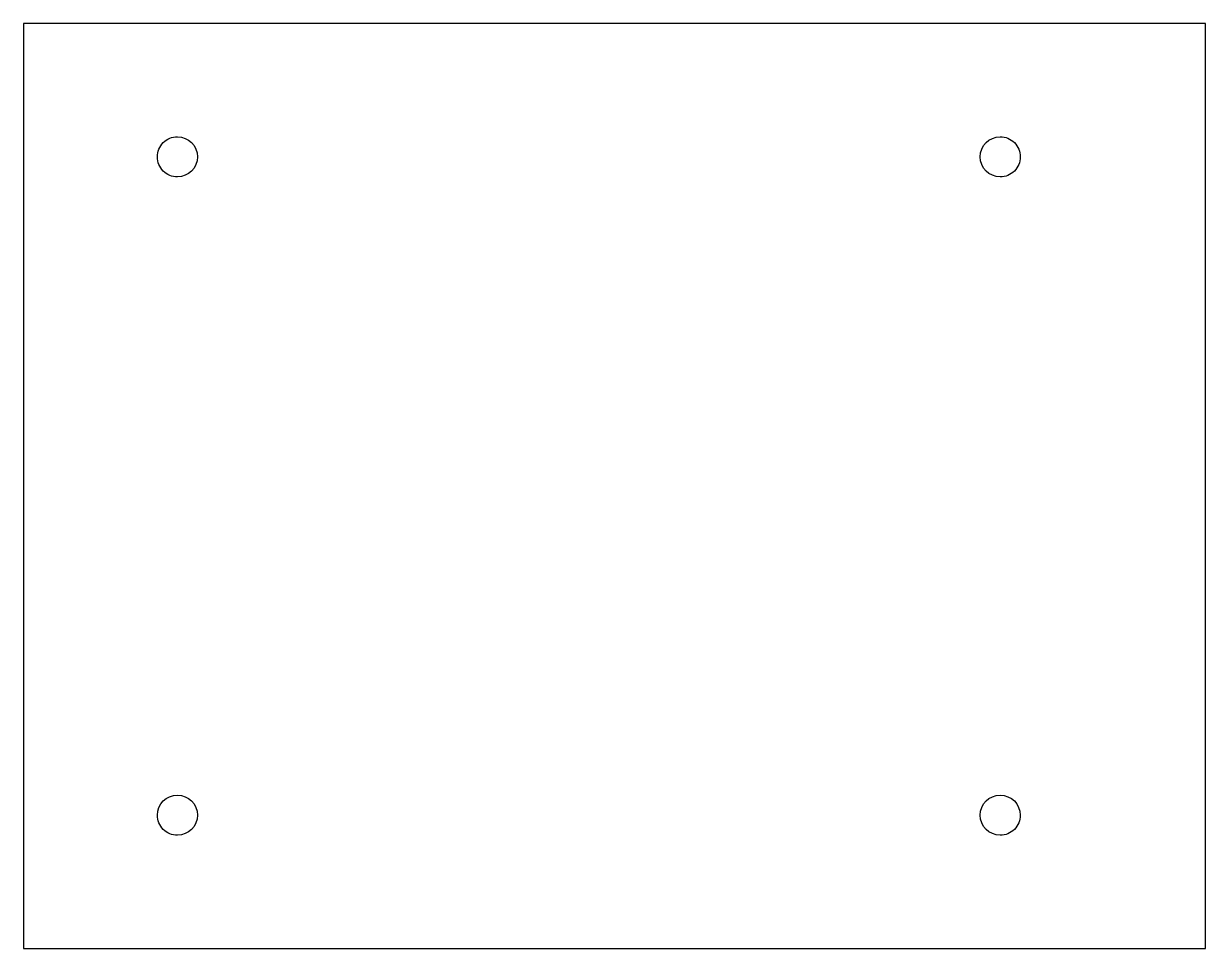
# Model space of a CAD drawing. Extents: x 0 to 115, y 0 to 90.
import ezdxf

# ---------------------------------------------------------------- set-up
doc = ezdxf.new("R2010")
doc.units = 0
doc.layers.add('Base', color=7, linetype='CONTINUOUS')

msp = doc.modelspace()

# ---------------------------------------------------------------- linework, layer by layer
at = {"layer": 'Base', "color": 7}
for p, q in [((0.050161, 89.949761), (0.050161, 0.04987)), ((114.949882, 89.949761), (0.050161, 89.949761)), ((0.050161, 89.949761), (0.050161, 89.949761)), ((114.949882, 0.04987), (114.949882, 89.949761)), ((15.000221, 78.95026), (15.000221, 78.95026)), ((94.999748, 78.95026), (94.999748, 78.95026)), ((15.000221, 14.949758), (15.000221, 14.949758)), ((94.999748, 14.949758), (94.999748, 14.949758)), ((0.050161, 0.04987), (114.949882, 0.04987))]:
    msp.add_line(p, q, dxfattribs=at)
for points in [[(13.050022, 77.000062), (13.049969, 77.517303), (13.255419, 78.013374), (13.621164, 78.379119)], [(13.621164, 78.379119), (13.986909, 78.744863), (14.48298, 78.950313), (15.000221, 78.95026)], [(15.000221, 78.95026), (16.077117, 78.950066), (16.949979, 78.076957), (16.94987, 77.000062)], [(93.0501, 77.000062), (93.049991, 78.076957), (93.922853, 78.950065), (94.999748, 78.95026)], [(94.999748, 78.95026), (95.516989, 78.950313), (96.013061, 78.744863), (96.378806, 78.379119)], [(96.378806, 78.379119), (96.744551, 78.013374), (96.950001, 77.517303), (96.949949, 77.000062)], [(13.621163, 75.621003), (13.255418, 75.986748), (13.049968, 76.48282), (13.050022, 77.000062)], [(16.94987, 77.000062), (16.949981, 75.923165), (16.077118, 75.050055), (15.000221, 75.049861)], [(94.999748, 75.049861), (93.922852, 75.050056), (93.049989, 75.923166), (93.0501, 77.000062)], [(96.949949, 77.000062), (96.950002, 76.48282), (96.744552, 75.986748), (96.378807, 75.621003)], [(15.000221, 75.049861), (14.48298, 75.049808), (13.986908, 75.255258), (13.621163, 75.621003)], [(96.378807, 75.621003), (96.013062, 75.255258), (95.51699, 75.049808), (94.999748, 75.049861)], [(13.050022, 13.000116), (13.050219, 14.07701), (13.923328, 14.949869), (15.000221, 14.949758)], [(15.000221, 14.949758), (16.0769, 14.949564), (16.949672, 14.076795), (16.94987, 13.000116)], [(93.0501, 13.000116), (93.050298, 14.076794), (93.92307, 14.949564), (94.999748, 14.949758)], [(94.999748, 14.949758), (96.076642, 14.949869), (96.949751, 14.07701), (96.949949, 13.000116)], [(13.621159, 11.62105), (13.255414, 11.986798), (13.049965, 12.482873), (13.050022, 13.000116)], [(16.94987, 13.000116), (16.949987, 11.923216), (16.077122, 11.050099), (15.000221, 11.049904)], [(94.999748, 11.049904), (93.922848, 11.050099), (93.049983, 11.923216), (93.0501, 13.000116)], [(96.949949, 13.000116), (96.950005, 12.482873), (96.744556, 11.986798), (96.378811, 11.62105)], [(15.000221, 11.049904), (14.482978, 11.049851), (13.986904, 11.255303), (13.621159, 11.62105)], [(96.378811, 11.62105), (96.013065, 11.255303), (95.516992, 11.049851), (94.999748, 11.049904)]]:
    msp.add_open_spline(points, degree=3, dxfattribs=at)

doc.saveas('drawing.dxf')
